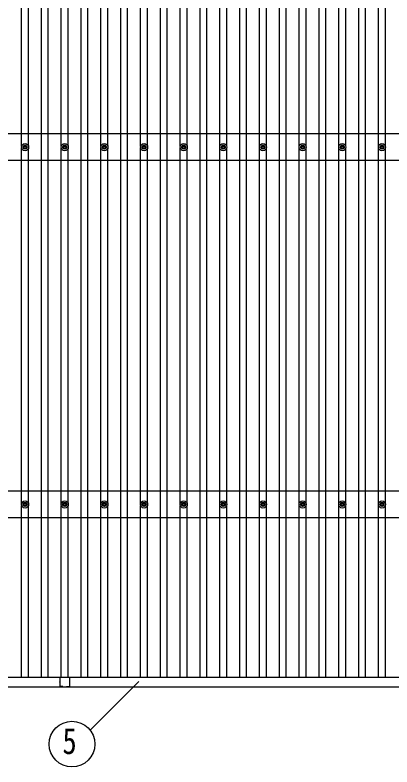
# Model space of a CAD drawing. Units: millimetres, scale not verified. Extents: x -21025 to 21025, y -14850 to 14850.
# Drawn here: x -10661 to -8761, y -146 to 3642 of the extents above; entities that cross this region are included whole.
import ezdxf
from ezdxf.enums import TextEntityAlignment as Align

# ---------------------------------------------------------------- set-up
doc = ezdxf.new("R2010")
doc.units = ezdxf.units.MM
doc.header["$LTSCALE"] = 60
for name, color, linetype in [('0-5_YKK_13', 4, 'Continuous'), ('0-6_YKK_A1', 4, 'Continuous'), ('0-7_YKK_D', 6, 'Continuous')]:
    doc.layers.add(name, color=color, linetype=linetype)
doc.styles.add('ＭＳ ゴシック', font='')
doc.styles.get('ＭＳ ゴシック').set_extended_font_data('MS Gothic')

msp = doc.modelspace()

# ---------------------------------------------------------------- linework, layer by layer
at = {"layer": '0-5_YKK_13'}
for p, q in [((-10620.9, 2978.24), (-10616.49, 2978.24)), ((-10620.9, 2974.74), (-10616.49, 2974.74)), ((-10612.65, 2986.49), (-10612.65, 2982.07)), ((-10612.65, 2970.91), (-10612.65, 2966.49)), ((-10609.15, 2986.49), (-10609.15, 2982.07)), ((-10609.15, 2970.91), (-10609.15, 2966.49)), ((-10605.32, 2978.24), (-10600.91, 2978.24)), ((-10605.32, 2974.74), (-10600.91, 2974.74)), ((-10420.9, 2978.24), (-10416.49, 2978.24)), ((-10420.9, 2974.74), (-10416.49, 2974.74)), ((-10412.65, 2986.49), (-10412.65, 2982.07)), ((-10412.65, 2970.91), (-10412.65, 2966.49)), ((-10409.15, 2986.49), (-10409.15, 2982.07)), ((-10409.15, 2970.91), (-10409.15, 2966.49)), ((-10405.32, 2978.24), (-10400.91, 2978.24)), ((-10405.32, 2974.74), (-10400.91, 2974.74)), ((-10220.9, 2978.24), (-10216.49, 2978.24)), ((-10220.9, 2974.74), (-10216.49, 2974.74)), ((-10212.65, 2986.49), (-10212.65, 2982.07)), ((-10212.65, 2970.91), (-10212.65, 2966.49)), ((-10209.15, 2986.49), (-10209.15, 2982.07)), ((-10209.15, 2970.91), (-10209.15, 2966.49)), ((-10205.32, 2978.24), (-10200.91, 2978.24)), ((-10205.32, 2974.74), (-10200.91, 2974.74)), ((-10020.9, 2978.24), (-10016.49, 2978.24)), ((-10020.9, 2974.74), (-10016.49, 2974.74)), ((-10012.65, 2986.49), (-10012.65, 2982.07)), ((-10012.65, 2970.91), (-10012.65, 2966.49)), ((-10009.15, 2986.49), (-10009.15, 2982.07)), ((-10009.15, 2970.91), (-10009.15, 2966.49)), ((-10005.32, 2978.24), (-10000.91, 2978.24)), ((-10005.32, 2974.74), (-10000.91, 2974.74)), ((-9820.9, 2978.24), (-9816.49, 2978.24)), ((-9820.9, 2974.74), (-9816.49, 2974.74)), ((-9812.65, 2986.49), (-9812.65, 2982.07)), ((-9812.65, 2970.91), (-9812.65, 2966.49)), ((-9809.15, 2986.49), (-9809.15, 2982.07)), ((-9809.15, 2970.91), (-9809.15, 2966.49)), ((-9805.32, 2978.24), (-9800.91, 2978.24)), ((-9805.32, 2974.74), (-9800.91, 2974.74)), ((-9620.9, 2978.24), (-9616.49, 2978.24)), ((-9620.9, 2974.74), (-9616.49, 2974.74)), ((-9612.65, 2986.49), (-9612.65, 2982.07)), ((-9612.65, 2970.91), (-9612.65, 2966.49)), ((-9609.15, 2986.49), (-9609.15, 2982.07)), ((-9609.15, 2970.91), (-9609.15, 2966.49)), ((-9605.32, 2978.24), (-9600.91, 2978.24)), ((-9605.32, 2974.74), (-9600.91, 2974.74)), ((-9420.9, 2978.24), (-9416.49, 2978.24)), ((-9420.9, 2974.74), (-9416.49, 2974.74)), ((-9412.65, 2986.49), (-9412.65, 2982.07)), ((-9412.65, 2970.91), (-9412.65, 2966.49)), ((-9409.15, 2986.49), (-9409.15, 2982.07)), ((-9409.15, 2970.91), (-9409.15, 2966.49)), ((-9405.32, 2978.24), (-9400.91, 2978.24)), ((-9405.32, 2974.74), (-9400.91, 2974.74)), ((-9220.9, 2978.24), (-9216.49, 2978.24)), ((-9220.9, 2974.74), (-9216.49, 2974.74)), ((-9212.65, 2986.49), (-9212.65, 2982.07)), ((-9212.65, 2970.91), (-9212.65, 2966.49)), ((-9209.15, 2986.49), (-9209.15, 2982.07)), ((-9209.15, 2970.91), (-9209.15, 2966.49)), ((-9205.32, 2978.24), (-9200.91, 2978.24)), ((-9205.32, 2974.74), (-9200.91, 2974.74)), ((-9020.9, 2978.24), (-9016.49, 2978.24)), ((-9020.9, 2974.74), (-9016.49, 2974.74)), ((-9012.65, 2986.49), (-9012.65, 2982.07)), ((-9012.65, 2970.91), (-9012.65, 2966.49)), ((-9009.15, 2986.49), (-9009.15, 2982.07)), ((-9009.15, 2970.91), (-9009.15, 2966.49)), ((-9005.32, 2978.24), (-9000.91, 2978.24)), ((-9005.32, 2974.74), (-9000.91, 2974.74)), ((-8820.9, 2978.24), (-8816.49, 2978.24)), ((-8820.9, 2974.74), (-8816.49, 2974.74)), ((-8812.65, 2986.49), (-8812.65, 2982.07)), ((-8812.65, 2970.91), (-8812.65, 2966.49)), ((-8809.15, 2986.49), (-8809.15, 2982.07)), ((-8809.15, 2970.91), (-8809.15, 2966.49)), ((-8805.32, 2978.24), (-8800.91, 2978.24)), ((-8805.32, 2974.74), (-8800.91, 2974.74)), ((-10620.9, 1178.24), (-10616.49, 1178.24)), ((-10620.9, 1174.74), (-10616.49, 1174.74)), ((-10612.65, 1186.49), (-10612.65, 1182.07)), ((-10609.15, 1186.49), (-10609.15, 1182.07)), ((-10605.32, 1178.24), (-10600.91, 1178.24)), ((-10605.32, 1174.74), (-10600.91, 1174.74)), ((-10420.9, 1178.24), (-10416.49, 1178.24)), ((-10420.9, 1174.74), (-10416.49, 1174.74)), ((-10412.65, 1186.49), (-10412.65, 1182.07)), ((-10409.15, 1186.49), (-10409.15, 1182.07)), ((-10405.32, 1178.24), (-10400.91, 1178.24)), ((-10405.32, 1174.74), (-10400.91, 1174.74)), ((-10220.9, 1178.24), (-10216.49, 1178.24)), ((-10220.9, 1174.74), (-10216.49, 1174.74)), ((-10212.65, 1186.49), (-10212.65, 1182.07)), ((-10209.15, 1186.49), (-10209.15, 1182.07)), ((-10205.32, 1178.24), (-10200.91, 1178.24)), ((-10205.32, 1174.74), (-10200.91, 1174.74)), ((-10020.9, 1178.24), (-10016.49, 1178.24)), ((-10020.9, 1174.74), (-10016.49, 1174.74)), ((-10012.65, 1186.49), (-10012.65, 1182.07)), ((-10009.15, 1186.49), (-10009.15, 1182.07)), ((-10005.32, 1178.24), (-10000.91, 1178.24)), ((-10005.32, 1174.74), (-10000.91, 1174.74)), ((-9820.9, 1178.24), (-9816.49, 1178.24)), ((-9820.9, 1174.74), (-9816.49, 1174.74)), ((-9812.65, 1186.49), (-9812.65, 1182.07)), ((-9809.15, 1186.49), (-9809.15, 1182.07)), ((-9805.32, 1178.24), (-9800.91, 1178.24)), ((-9805.32, 1174.74), (-9800.91, 1174.74)), ((-9620.9, 1178.24), (-9616.49, 1178.24)), ((-9620.9, 1174.74), (-9616.49, 1174.74)), ((-9612.65, 1186.49), (-9612.65, 1182.07)), ((-9609.15, 1186.49), (-9609.15, 1182.07)), ((-9605.32, 1178.24), (-9600.91, 1178.24)), ((-9605.32, 1174.74), (-9600.91, 1174.74)), ((-9420.9, 1178.24), (-9416.49, 1178.24)), ((-9420.9, 1174.74), (-9416.49, 1174.74)), ((-9412.65, 1186.49), (-9412.65, 1182.07)), ((-9409.15, 1186.49), (-9409.15, 1182.07)), ((-9405.32, 1178.24), (-9400.91, 1178.24)), ((-9405.32, 1174.74), (-9400.91, 1174.74)), ((-9220.9, 1178.24), (-9216.49, 1178.24)), ((-9220.9, 1174.74), (-9216.49, 1174.74)), ((-9212.65, 1186.49), (-9212.65, 1182.07)), ((-9209.15, 1186.49), (-9209.15, 1182.07)), ((-9205.32, 1178.24), (-9200.91, 1178.24)), ((-9205.32, 1174.74), (-9200.91, 1174.74)), ((-9020.9, 1178.24), (-9016.49, 1178.24)), ((-9020.9, 1174.74), (-9016.49, 1174.74)), ((-9012.65, 1186.49), (-9012.65, 1182.07)), ((-9009.15, 1186.49), (-9009.15, 1182.07)), ((-9005.32, 1178.24), (-9000.91, 1178.24)), ((-9005.32, 1174.74), (-9000.91, 1174.74)), ((-8820.9, 1178.24), (-8816.49, 1178.24)), ((-8820.9, 1174.74), (-8816.49, 1174.74)), ((-8812.65, 1186.49), (-8812.65, 1182.07)), ((-8809.15, 1186.49), (-8809.15, 1182.07)), ((-8805.32, 1178.24), (-8800.91, 1178.24)), ((-8805.32, 1174.74), (-8800.91, 1174.74)), ((-10612.65, 1170.91), (-10612.65, 1166.49)), ((-10609.15, 1170.91), (-10609.15, 1166.49)), ((-10412.65, 1170.91), (-10412.65, 1166.49)), ((-10409.15, 1170.91), (-10409.15, 1166.49)), ((-10212.65, 1170.91), (-10212.65, 1166.49)), ((-10209.15, 1170.91), (-10209.15, 1166.49)), ((-10012.65, 1170.91), (-10012.65, 1166.49)), ((-10009.15, 1170.91), (-10009.15, 1166.49)), ((-9812.65, 1170.91), (-9812.65, 1166.49)), ((-9809.15, 1170.91), (-9809.15, 1166.49)), ((-9612.65, 1170.91), (-9612.65, 1166.49)), ((-9609.15, 1170.91), (-9609.15, 1166.49)), ((-9412.65, 1170.91), (-9412.65, 1166.49)), ((-9409.15, 1170.91), (-9409.15, 1166.49)), ((-9212.65, 1170.91), (-9212.65, 1166.49)), ((-9209.15, 1170.91), (-9209.15, 1166.49)), ((-9012.65, 1170.91), (-9012.65, 1166.49)), ((-9009.15, 1170.91), (-9009.15, 1166.49)), ((-8812.65, 1170.91), (-8812.65, 1166.49)), ((-8809.15, 1170.91), (-8809.15, 1166.49)), ((-10435.9, 304.89), (-10435.9, 282.29)), ((-10434.9, 305.89), (-10411.3, 305.89)), ((-10410.5, 305.89), (-10386.9, 305.89)), ((-10385.9, 304.89), (-10385.9, 282.29)), ((-10435.9, 281.49), (-10435.9, 259.89)), ((-10385.9, 281.49), (-10385.9, 259.89)), ((-10420.9, 258.89), (-10434.9, 258.89)), ((-10420.9, 258.89), (-10420.9, 257.39)), ((-10420.9, 257.39), (-10400.9, 257.39)), ((-10400.9, 258.89), (-10400.9, 257.39)), ((-10400.9, 258.89), (-10386.9, 258.89))]:
    msp.add_line(p, q, dxfattribs=at)
for centre, radius in [((-10610.9, 2976.49), 18.25), ((-10410.9, 2976.49), 18.25), ((-10210.9, 2976.49), 18.25), ((-10010.9, 2976.49), 18.25), ((-9810.9, 2976.49), 18.25), ((-9610.9, 2976.49), 18.25), ((-9410.9, 2976.49), 18.25), ((-9210.9, 2976.49), 18.25), ((-9010.9, 2976.49), 18.25), ((-8810.9, 2976.49), 18.25), ((-10610.9, 2976.49), 10.15), ((-10610.9, 2976.49), 5.85), ((-10610.9, 2976.49), 5.25), ((-10410.9, 2976.49), 10.15), ((-10410.9, 2976.49), 5.85), ((-10410.9, 2976.49), 5.25), ((-10210.9, 2976.49), 10.15), ((-10210.9, 2976.49), 5.85), ((-10210.9, 2976.49), 5.25), ((-10010.9, 2976.49), 10.15), ((-10010.9, 2976.49), 5.85), ((-10010.9, 2976.49), 5.25), ((-9810.9, 2976.49), 10.15), ((-9810.9, 2976.49), 5.85), ((-9810.9, 2976.49), 5.25), ((-9610.9, 2976.49), 10.15), ((-9610.9, 2976.49), 5.85), ((-9610.9, 2976.49), 5.25), ((-9410.9, 2976.49), 10.15), ((-9410.9, 2976.49), 5.85), ((-9410.9, 2976.49), 5.25), ((-9210.9, 2976.49), 10.15), ((-9210.9, 2976.49), 5.85), ((-9210.9, 2976.49), 5.25), ((-9010.9, 2976.49), 10.15), ((-9010.9, 2976.49), 5.85), ((-9010.9, 2976.49), 5.25), ((-8810.9, 2976.49), 10.15), ((-8810.9, 2976.49), 5.85), ((-8810.9, 2976.49), 5.25), ((-10610.9, 1176.49), 18.25), ((-10610.9, 1176.49), 10.15), ((-10610.9, 1176.49), 5.85), ((-10610.9, 1176.49), 5.25), ((-10410.9, 1176.49), 18.25), ((-10410.9, 1176.49), 10.15), ((-10410.9, 1176.49), 5.85), ((-10410.9, 1176.49), 5.25), ((-10210.9, 1176.49), 18.25), ((-10210.9, 1176.49), 10.15), ((-10210.9, 1176.49), 5.85), ((-10210.9, 1176.49), 5.25), ((-10010.9, 1176.49), 18.25), ((-10010.9, 1176.49), 10.15), ((-10010.9, 1176.49), 5.85), ((-10010.9, 1176.49), 5.25), ((-9810.9, 1176.49), 18.25), ((-9810.9, 1176.49), 10.15), ((-9810.9, 1176.49), 5.85), ((-9810.9, 1176.49), 5.25), ((-9610.9, 1176.49), 18.25), ((-9610.9, 1176.49), 10.15), ((-9610.9, 1176.49), 5.85), ((-9610.9, 1176.49), 5.25), ((-9410.9, 1176.49), 18.25), ((-9410.9, 1176.49), 10.15), ((-9410.9, 1176.49), 5.85), ((-9410.9, 1176.49), 5.25), ((-9210.9, 1176.49), 18.25), ((-9210.9, 1176.49), 10.15), ((-9210.9, 1176.49), 5.85), ((-9210.9, 1176.49), 5.25), ((-9010.9, 1176.49), 18.25), ((-9010.9, 1176.49), 10.15), ((-9010.9, 1176.49), 5.85), ((-9010.9, 1176.49), 5.25), ((-8810.9, 1176.49), 18.25), ((-8810.9, 1176.49), 10.15), ((-8810.9, 1176.49), 5.85), ((-8810.9, 1176.49), 5.25)]:
    msp.add_circle(centre, radius, dxfattribs=at)
for centre, radius, start, end in [((-10434.9, 304.89), 1, 90, 180.00001), ((-10410.9, 306.19), 0.5, 216.8699, 323.1301), ((-10386.9, 304.89), 1, 360, 90), ((-10436.2, 281.89), 0.5, 306.8699, 53.1301), ((-10385.6, 281.89), 0.5, 126.8699, 233.1301), ((-10434.9, 259.89), 1, 180.00001, 270), ((-10386.9, 259.89), 1, 270, 360)]:
    msp.add_arc(centre, radius, start, end, dxfattribs=at)
at = {"layer": '0-6_YKK_A1'}
for p, q in [((-10528.4, 305.87), (-10528.4, 5646.88)), ((-10493.4, 305.87), (-10493.4, 5646.88)), ((-10328.4, 305.87), (-10328.4, 5646.88)), ((-10293.4, 305.87), (-10293.4, 5646.88)), ((-10128.4, 305.87), (-10128.4, 5646.88)), ((-10093.4, 305.87), (-10093.4, 5646.88)), ((-9928.4, 305.87), (-9928.4, 5646.88)), ((-9893.4, 305.87), (-9893.4, 5646.88)), ((-9728.4, 305.87), (-9728.4, 5646.88)), ((-9693.4, 305.87), (-9693.4, 5646.88)), ((-9528.4, 305.87), (-9528.4, 5646.88)), ((-9493.4, 305.87), (-9493.4, 5646.88)), ((-9328.4, 305.87), (-9328.4, 5646.88)), ((-9293.4, 305.87), (-9293.4, 5646.88)), ((-9128.4, 305.87), (-9128.4, 5646.88)), ((-9093.4, 305.87), (-9093.4, 5646.88)), ((-8928.4, 305.87), (-8928.4, 5646.88)), ((-8893.4, 305.87), (-8893.4, 5646.88)), ((-10628.4, 2981.68), (-10628.4, 4771.3)), ((-10593.4, 2981.66), (-10593.4, 4771.32)), ((-10428.4, 2981.68), (-10428.4, 4771.3)), ((-10393.4, 2981.66), (-10393.4, 4771.32)), ((-10228.4, 2981.68), (-10228.4, 4771.3)), ((-10193.4, 2981.66), (-10193.4, 4771.32)), ((-10028.4, 2981.68), (-10028.4, 4771.3)), ((-9993.4, 2981.66), (-9993.4, 4771.32)), ((-9828.4, 2981.68), (-9828.4, 4771.3)), ((-9793.4, 2981.66), (-9793.4, 4771.32)), ((-9628.4, 2981.68), (-9628.4, 4771.3)), ((-9593.4, 2981.66), (-9593.4, 4771.32)), ((-9428.4, 2981.68), (-9428.4, 4771.3)), ((-9393.4, 2981.66), (-9393.4, 4771.32)), ((-9228.4, 2981.68), (-9228.4, 4771.3)), ((-9193.4, 2981.66), (-9193.4, 4771.32)), ((-9028.4, 2981.68), (-9028.4, 4771.3)), ((-8993.4, 2981.66), (-8993.4, 4771.32)), ((-8828.4, 2981.68), (-8828.4, 4771.3)), ((-8793.4, 2981.66), (-8793.4, 4771.32)), ((-5010.9, 3043.49), (-15810.9, 3043.49)), ((-10628.4, 1181.67), (-10628.4, 2971.3)), ((-10593.4, 1181.67), (-10593.4, 2971.32)), ((-10428.4, 1181.67), (-10428.4, 2971.3)), ((-10393.4, 1181.67), (-10393.4, 2971.32)), ((-10228.4, 1181.67), (-10228.4, 2971.3)), ((-10193.4, 1181.67), (-10193.4, 2971.32)), ((-10028.4, 1181.67), (-10028.4, 2971.3)), ((-9993.4, 1181.67), (-9993.4, 2971.32)), ((-9828.4, 1181.67), (-9828.4, 2971.3)), ((-9793.4, 1181.67), (-9793.4, 2971.32)), ((-9628.4, 1181.67), (-9628.4, 2971.3)), ((-9593.4, 1181.67), (-9593.4, 2971.32)), ((-9428.4, 1181.67), (-9428.4, 2971.3)), ((-9393.4, 1181.67), (-9393.4, 2971.32)), ((-9228.4, 1181.67), (-9228.4, 2971.3)), ((-9193.4, 1181.67), (-9193.4, 2971.32)), ((-9028.4, 1181.67), (-9028.4, 2971.3)), ((-8993.4, 1181.67), (-8993.4, 2971.32)), ((-8828.4, 1181.67), (-8828.4, 2971.3)), ((-8793.4, 1181.67), (-8793.4, 2971.32)), ((-5010.9, 2909.49), (-15810.9, 2909.49)), ((-5010.9, 1243.49), (-15810.9, 1243.49)), ((-10628.4, 305.87), (-10628.4, 1171.31)), ((-10593.4, 305.87), (-10593.4, 1171.31)), ((-10428.4, 305.89), (-10428.4, 1171.31)), ((-10393.4, 305.89), (-10393.4, 1171.31)), ((-10228.4, 305.87), (-10228.4, 1171.31)), ((-10193.4, 305.87), (-10193.4, 1171.31)), ((-10028.4, 305.87), (-10028.4, 1171.31)), ((-9993.4, 305.87), (-9993.4, 1171.31)), ((-9828.4, 305.87), (-9828.4, 1171.31)), ((-9793.4, 305.87), (-9793.4, 1171.31)), ((-9628.4, 305.87), (-9628.4, 1171.31)), ((-9593.4, 305.87), (-9593.4, 1171.31)), ((-9428.4, 305.87), (-9428.4, 1171.31)), ((-9393.4, 305.87), (-9393.4, 1171.31)), ((-9228.4, 305.87), (-9228.4, 1171.31)), ((-9193.4, 305.87), (-9193.4, 1171.31)), ((-9028.4, 305.87), (-9028.4, 1171.31)), ((-8993.4, 305.87), (-8993.4, 1171.31)), ((-8828.4, 305.87), (-8828.4, 1171.31)), ((-8793.4, 305.87), (-8793.4, 1171.31)), ((-5010.9, 1109.49), (-15810.9, 1109.49)), ((-15833.9, 305.87), (-10435.08, 305.87)), ((-10411.29, 305.87), (-10410.51, 305.87)), ((-10386.72, 305.87), (-4987.9, 305.87)), ((-15829.2, 257.89), (-10420.9, 257.89)), ((-10400.9, 257.89), (-4992.6, 257.89))]:
    msp.add_line(p, q, dxfattribs=at)
at = {"layer": '0-7_YKK_D'}
msp.add_line((-10282.9, 39.12), (-10037.56, 284.46), dxfattribs=at)
msp.add_circle((-10374.19, -31.15), 115.2, dxfattribs=at)

# ---------------------------------------------------------------- texts
at = {"layer": '0-7_YKK_D', "style": 'ＭＳ ゴシック', "width": 0.8}
msp.add_text('5', height=132, dxfattribs=at).set_placement((-10422.19, -121.15), align=Align.BOTTOM_LEFT)

doc.saveas('drawing.dxf')
